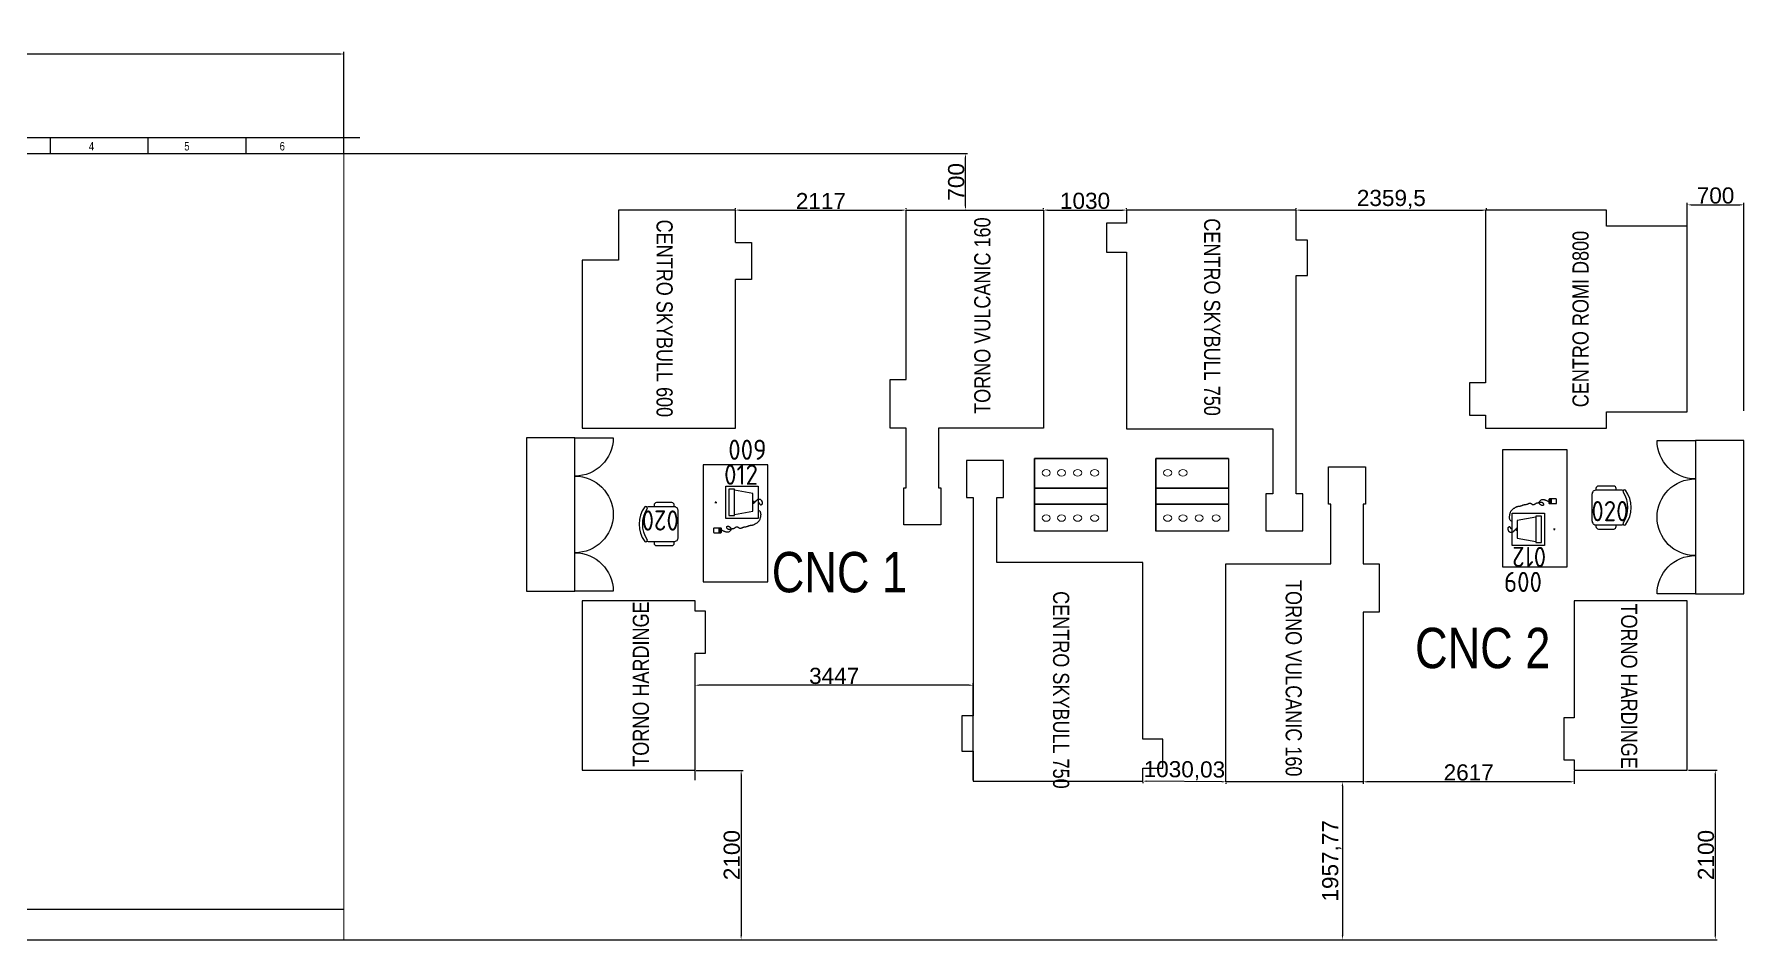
# Model space of a CAD drawing. Header units: millimetres. Extents: x 18768 to 1484868, y -11027 to 520152.
# Drawn here: x 1437741 to 1458923, y 298643 to 309862 of the extents above; entities that cross this region are included whole.
import ezdxf
from ezdxf.enums import TextEntityAlignment as Align

# ---------------------------------------------------------------- set-up
doc = ezdxf.new("R2010")
doc.units = ezdxf.units.MM
for name, color, linetype in [('A Construir', 1, 'Continuous'), ('L025-CONTORNO', 7, 'Continuous'), ('L025-TEXTO', 7, 'Continuous'), ('L035-ARRANJO-ADQUIRIR', 102, 'Continuous'), ('L035-TEXTO', 40, 'Continuous'), ('PAREDES', 7, 'Continuous')]:
    doc.layers.add(name, color=color, linetype=linetype)
doc.styles.add('ISO-CP--25', font='isocp.shx', dxfattribs={"height": 250})
doc.styles.get("Standard").update_dxf_attribs({"font": 'arial.ttf'})
doc.dimstyles.new('Anotativo', dxfattribs={"dimscale": 0, "dimtxt": 2.5, "dimasz": 2.5, "dimexe": 1.25, "dimexo": 0.625, "dimtad": 1, "dimtxsty": 'Standard', "dimcen": 2.5, "dimadec": 0, "dimazin": 0, "dimtfac": 1, "dimtmove": 0, "dimatfit": 3, "dimfxl": 1, "dimarcsym": 0})

# ---------------------------------------------------------------- blocks, each defined once
blk = doc.blocks.new('BL_SENAI_id9320210400')
at = {"layer": 'L035-ARRANJO-ADQUIRIR', "color": 0}
for points in [[(-690, 550, -0.290756), (-310, 550, 0.829608), (-284, 579, 0.333333), (-716, 579, 0.829608), (-690, 550)], [(-717, 464), (-737, 464, 0.414214), (-767, 434), (-767, 244, 0.414214), (-737, 214), (-717, 214)], [(-710, 550, 0.129448), (-717, 523), (-717, 219, 0.414214), (-663, 164), (-338, 164, 0.414214), (-284, 219), (-284, 525, 0.120944), (-290, 550)], [(-284, 214), (-264, 214, 0.414214), (-234, 244), (-234, 434, 0.414214), (-264, 464), (-284, 464)]]:
    blk.add_lwpolyline(points, format="xyb", dxfattribs=at)
at = {"layer": 'L025-TEXTO', "style": 'ISO-CP--25'}
blk.add_attdef('rmp_mt_codmaterial', (15, 15), '', height=40, dxfattribs=at)
at = {"layer": 'L025-TEXTO', "style": 'ISO-CP--25', "flags": 1}
for tag in ['rmp_mt_nomeunid', 'rmp_mt_potencia', 'rmp_mt_cod']:
    blk.add_attdef(tag, (15, 15), '', height=40, dxfattribs=at)
blk = doc.blocks.new('BL_SENAI_id9370710510')
at = {"layer": 'L035-ARRANJO-ADQUIRIR', "color": 0}
for p, q in [((185, 107), (161, 107)), ((173, 95), (173, 119)), ((491, 168), (491, 85)), ((491, 142), (549, 142)), ((491, 141), (549, 141)), ((495, 168), (495, 145)), ((511, 168), (495, 168)), ((495, 145), (511, 145)), ((542, 174), (498, 174)), ((498, 78), (542, 78)), ((511, 145), (511, 168)), ((529, 168), (512, 168)), ((512, 168), (512, 145)), ((512, 145), (529, 145)), ((529, 145), (529, 168)), ((530, 168), (530, 145)), ((546, 168), (530, 168)), ((530, 145), (546, 145)), ((546, 145), (546, 168)), ((549, 85), (549, 168))]:
    blk.add_line(p, q, dxfattribs=at)
for points in [[(173, 581), (172, 586), (170, 590), (168, 593), (165, 596), (162, 598), (160, 599), (158, 600), (156, 602), (154, 603), (153, 604), (152, 606), (152, 607), (152, 609), (151, 610), (151, 611), (150, 612), (149, 613), (148, 614), (146, 615), (145, 616), (143, 617), (141, 618), (139, 620), (138, 622), (136, 624), (135, 627), (134, 630), (133, 633), (133, 637), (133, 640), (133, 644), (133, 647), (134, 650), (134, 653), (135, 656), (137, 658), (138, 661), (140, 663), (142, 665), (144, 667), (146, 668), (148, 670), (151, 671), (153, 672), (156, 673), (158, 674), (160, 675), (162, 676), (164, 676), (166, 677), (168, 678), (170, 678), (172, 679), (174, 679), (175, 679), (177, 680), (179, 680), (180, 680), (182, 680), (183, 680), (185, 680), (187, 680), (189, 679), (190, 679), (192, 678), (194, 678), (195, 677), (197, 676), (199, 675), (200, 674), (201, 672), (203, 671), (204, 670), (205, 669), (205, 667), (206, 666), (206, 665), (206, 664), (206, 663), (206, 662), (205, 660), (205, 659), (204, 658), (203, 658), (201, 657), (200, 656), (199, 655), (197, 654), (196, 653), (194, 653), (193, 652), (191, 651), (190, 650), (189, 649), (187, 648), (186, 647), (185, 645), (184, 644), (183, 642), (182, 640), (181, 637), (179, 635), (176, 632), (173, 629)], [(268, 629), (272, 638), (277, 645), (282, 650), (288, 655), (294, 657), (300, 659), (307, 661), (313, 661), (320, 662), (326, 662), (332, 661), (338, 661), (343, 660), (349, 659), (355, 658), (360, 657), (366, 656), (371, 654), (377, 652), (382, 651), (387, 649), (392, 646), (397, 644), (402, 641), (406, 637), (411, 634), (415, 630), (419, 626), (422, 621), (426, 617), (430, 612), (433, 607), (437, 602), (440, 597), (443, 591), (447, 586), (449, 580), (452, 575), (454, 570), (456, 565), (457, 560), (458, 555), (459, 550), (460, 545), (460, 540), (461, 535), (461, 531), (462, 526), (464, 521), (466, 516), (467, 511), (470, 507), (472, 502), (474, 496), (475, 491), (477, 486), (478, 481), (479, 475), (480, 470), (481, 465), (481, 459), (482, 454), (483, 449), (484, 445), (486, 440), (487, 436), (489, 432), (491, 428), (492, 425), (494, 421), (495, 418), (496, 415), (496, 411), (496, 408), (496, 405), (495, 402), (494, 398), (493, 395), (492, 393), (490, 390), (488, 387), (486, 385), (484, 382), (482, 380), (481, 377), (480, 375), (479, 372), (479, 369), (479, 366), (479, 362), (481, 359), (482, 355), (484, 352), (486, 348), (488, 345), (490, 342), (492, 338), (493, 336), (495, 333), (497, 331), (498, 329), (499, 327), (500, 326), (501, 325), (501, 325), (501, 324), (501, 324), (501, 324), (501, 324), (500, 323), (500, 322), (501, 319), (501, 316), (502, 312), (503, 308), (504, 303), (505, 298), (506, 293), (507, 287), (508, 283), (509, 278), (510, 275), (511, 271), (511, 268), (511, 265), (510, 262), (509, 259), (507, 257), (505, 254), (502, 251), (498, 248), (495, 246), (491, 244), (487, 242), (483, 241), (480, 241), (477, 241), (475, 242), (473, 243), (471, 245), (470, 247), (469, 250), (469, 253), (469, 256), (469, 259), (470, 262), (471, 265), (472, 268), (473, 271), (475, 274), (477, 277), (479, 280), (482, 283), (485, 286), (488, 289), (491, 291), (495, 293), (498, 294), (503, 294), (507, 293), (512, 292), (517, 290), (522, 287), (527, 283), (531, 279), (536, 274), (539, 269), (542, 263), (543, 257), (544, 251), (544, 245), (543, 239), (542, 233), (540, 227), (538, 221), (536, 216), (533, 210), (530, 205), (528, 199), (525, 194), (523, 189), (521, 183), (520, 177), (520, 174)], [(323, 336), (283, 566), (63, 566), (23, 336)]]:
    blk.add_lwpolyline(points, dxfattribs=at)
for points in [[(-27, 229), (-27, 629), (373, 629), (373, 229)], [(162, 566), (184, 566), (184, 581), (162, 581)], [(335, 266), (335, 336), (10, 336), (10, 266)]]:
    blk.add_lwpolyline(points, close=True, dxfattribs=at)
for centre, start, end in [((498, 168), 90, 180), ((498, 85), 180, 270), ((542, 168), 0, 90), ((542, 85), 270, 0)]:
    blk.add_arc(centre, 6.72, start, end, dxfattribs=at)
at = {"layer": 'L025-TEXTO', "style": 'ISO-CP--25'}
blk.add_attdef('rmp_mt_codmaterial', (15, 15), '', height=40, dxfattribs=at)
at = {"layer": 'L025-TEXTO', "style": 'ISO-CP--25', "flags": 1}
for tag in ['rmp_mt_nomeunid', 'rmp_mt_potencia', 'rmp_mt_cod']:
    blk.add_attdef(tag, (15, 15), '', height=40, dxfattribs=at)
blk = doc.blocks.new('BL_SENAI_id9320220810')
at = {"layer": 'L025-CONTORNO', "color": 0}
blk.add_lwpolyline([(-688, 238), (112, 238), (112, 1688), (-688, 1688)], close=True, dxfattribs=at)
at = {"layer": 'L025-TEXTO', "style": 'ISO-CP--25'}
blk.add_attdef('rmp_mt_codmaterial', (15, 15), '', height=40, dxfattribs=at)
at = {"layer": 'L025-TEXTO', "style": 'ISO-CP--25', "flags": 1}
for tag in ['rmp_mt_nomeunid', 'rmp_mt_potencia', 'rmp_mt_cod']:
    blk.add_attdef(tag, (15, 15), '', height=40, dxfattribs=at)
blk = doc.blocks.new('*D780')
at = {"color": 0, "linetype": 'ByBlock', "lineweight": -2, "transparency": 16777216}
for p, q in [((1431213, 308383), (1449305, 308383)), ((1449280, 307733), (1449280, 308333)), ((1448559, 307683), (1449305, 307683))]:
    blk.add_line(p, q, dxfattribs=at)
at = {"color": 0, "linetype": 'ByBlock', "lineweight": 15, "transparency": 16777216}
for points in [[(1449272, 308333), (1449288, 308333), (1449280, 308383)], [(1449272, 307733), (1449288, 307733), (1449280, 307683)]]:
    blk.add_solid(points, dxfattribs=at)
at = {"layer": 'DEFPOINTS', "color": 0, "linetype": 'ByBlock', "lineweight": 15, "transparency": 16777216}
for p in [(1431201, 308383), (1449280, 308383), (1448546, 307683)]:
    blk.add_point(p, dxfattribs=at)
at = {"color": 0, "linetype": 'ByBlock', "lineweight": 15, "transparency": 16777216, "insert": (1449165, 308033), "char_height": 200, "width": 65.36, "attachment_point": 5, "rotation": 90}
blk.add_mtext('700', dxfattribs=at)
blk = doc.blocks.new('*D781')
at = {"color": 0, "linetype": 'ByBlock', "lineweight": -2, "transparency": 16777216}
for p, q in [((1458223, 305195), (1458223, 307773)), ((1458273, 307748), (1458873, 307748)), ((1458923, 305196), (1458923, 307773))]:
    blk.add_line(p, q, dxfattribs=at)
at = {"color": 0, "linetype": 'ByBlock', "lineweight": 15, "transparency": 16777216}
for points in [[(1458273, 307756), (1458273, 307740), (1458223, 307748)], [(1458873, 307756), (1458873, 307740), (1458923, 307748)]]:
    blk.add_solid(points, dxfattribs=at)
at = {"layer": 'DEFPOINTS', "color": 0, "linetype": 'ByBlock', "lineweight": 15, "transparency": 16777216}
for p in [(1458923, 307748), (1458223, 305183), (1458923, 305183)]:
    blk.add_point(p, dxfattribs=at)
at = {"color": 0, "linetype": 'ByBlock', "lineweight": 15, "transparency": 16777216, "insert": (1458573, 307863), "char_height": 200, "attachment_point": 5}
blk.add_mtext('700', dxfattribs=at)
blk = doc.blocks.new('*D782')
at = {"color": 0, "linetype": 'ByBlock', "lineweight": -2, "transparency": 16777216}
for p, q in [((1445942, 300742), (1446525, 300742)), ((1446500, 300692), (1446500, 298693)), ((1428596, 298643), (1446525, 298643))]:
    blk.add_line(p, q, dxfattribs=at)
at = {"color": 0, "linetype": 'ByBlock', "lineweight": 15, "transparency": 16777216}
for points in [[(1446492, 300692), (1446508, 300692), (1446500, 300742)], [(1446492, 298693), (1446508, 298693), (1446500, 298643)]]:
    blk.add_solid(points, dxfattribs=at)
at = {"layer": 'DEFPOINTS', "color": 0, "linetype": 'ByBlock', "lineweight": 15, "transparency": 16777216}
for p in [(1445929, 300742), (1428584, 298643), (1446500, 298643)]:
    blk.add_point(p, dxfattribs=at)
at = {"color": 0, "linetype": 'ByBlock', "lineweight": 15, "transparency": 16777216, "insert": (1446385, 299692), "char_height": 200, "attachment_point": 5, "rotation": 90}
blk.add_mtext('2100', dxfattribs=at)
blk = doc.blocks.new('*D783')
at = {"color": 0, "linetype": 'ByBlock', "lineweight": -2, "transparency": 16777216}
for p, q in [((1458236, 300743), (1458595, 300743)), ((1458570, 300693), (1458570, 298693)), ((1440890, 298643), (1458595, 298643))]:
    blk.add_line(p, q, dxfattribs=at)
at = {"color": 0, "linetype": 'ByBlock', "lineweight": 15, "transparency": 16777216}
for points in [[(1458562, 300693), (1458578, 300693), (1458570, 300743)], [(1458562, 298693), (1458578, 298693), (1458570, 298643)]]:
    blk.add_solid(points, dxfattribs=at)
at = {"layer": 'DEFPOINTS', "color": 0, "linetype": 'ByBlock', "lineweight": 15, "transparency": 16777216}
for p in [(1458223, 300743), (1440878, 298643), (1458570, 298643)]:
    blk.add_point(p, dxfattribs=at)
at = {"color": 0, "linetype": 'ByBlock', "lineweight": 15, "transparency": 16777216, "insert": (1458455, 299693), "char_height": 200, "attachment_point": 5, "rotation": 90}
blk.add_mtext('2100', dxfattribs=at)
blk = doc.blocks.new('*D784')
at = {"layer": 'DEFPOINTS', "color": 0, "linetype": 'ByBlock', "lineweight": 15, "transparency": 16777216}
for p in [(1441578, 309617), (1426484, 308383), (1441578, 308383)]:
    blk.add_point(p, dxfattribs=at)
at = {"layer": 'PAREDES', "color": 0, "linetype": 'ByBlock', "lineweight": -2, "transparency": 16777216}
for p, q in [((1426484, 308395), (1426484, 309642)), ((1426534, 309617), (1441528, 309617)), ((1441578, 308395), (1441578, 309642))]:
    blk.add_line(p, q, dxfattribs=at)
at = {"layer": 'PAREDES', "color": 0, "linetype": 'ByBlock', "lineweight": 15, "transparency": 16777216}
for points in [[(1426534, 309625), (1426534, 309608), (1426484, 309617)], [(1441528, 309625), (1441528, 309608), (1441578, 309617)]]:
    blk.add_solid(points, dxfattribs=at)
at = {"layer": 'PAREDES', "color": 0, "linetype": 'ByBlock', "lineweight": 15, "transparency": 16777216, "insert": (1434031, 309731), "char_height": 200, "attachment_point": 5}
blk.add_mtext('15094', dxfattribs=at)
blk = doc.blocks.new('*D785')
at = {"layer": 'DEFPOINTS', "color": 0, "linetype": 'ByBlock', "lineweight": 15, "transparency": 16777216}
for p in [(1446429, 307683), (1448546, 307683), (1448546, 307683)]:
    blk.add_point(p, dxfattribs=at)
at = {"layer": 'PAREDES', "color": 0, "linetype": 'ByBlock', "lineweight": -2, "transparency": 16777216}
for p, q in [((1446429, 307695), (1446429, 307708)), ((1446479, 307683), (1448496, 307683)), ((1448546, 307695), (1448546, 307708))]:
    blk.add_line(p, q, dxfattribs=at)
at = {"layer": 'PAREDES', "color": 0, "linetype": 'ByBlock', "lineweight": 15, "transparency": 16777216}
for points in [[(1446479, 307691), (1446479, 307674), (1446429, 307683)], [(1448496, 307691), (1448496, 307674), (1448546, 307683)]]:
    blk.add_solid(points, dxfattribs=at)
at = {"layer": 'PAREDES', "color": 0, "linetype": 'ByBlock', "lineweight": 15, "transparency": 16777216, "insert": (1447488, 307795), "char_height": 200, "attachment_point": 5}
blk.add_mtext('2117', dxfattribs=at)
blk = doc.blocks.new('*D786')
at = {"layer": 'DEFPOINTS', "color": 0, "linetype": 'ByBlock', "lineweight": 15, "transparency": 16777216}
for p in [(1450246, 307683), (1451276, 307683), (1451276, 307683)]:
    blk.add_point(p, dxfattribs=at)
at = {"layer": 'PAREDES', "color": 0, "linetype": 'ByBlock', "lineweight": -2, "transparency": 16777216}
for p, q in [((1450246, 307695), (1450246, 307708)), ((1450296, 307683), (1451226, 307683)), ((1451276, 307695), (1451276, 307708))]:
    blk.add_line(p, q, dxfattribs=at)
at = {"layer": 'PAREDES', "color": 0, "linetype": 'ByBlock', "lineweight": 15, "transparency": 16777216}
for points in [[(1450296, 307691), (1450296, 307674), (1450246, 307683)], [(1451226, 307691), (1451226, 307674), (1451276, 307683)]]:
    blk.add_solid(points, dxfattribs=at)
at = {"layer": 'PAREDES', "color": 0, "linetype": 'ByBlock', "lineweight": 15, "transparency": 16777216, "insert": (1450761, 307797), "char_height": 200, "attachment_point": 5}
blk.add_mtext('1030', dxfattribs=at)
blk = doc.blocks.new('*D787')
at = {"layer": 'DEFPOINTS', "color": 0, "linetype": 'ByBlock', "lineweight": 15, "transparency": 16777216}
for p in [(1453376, 307683), (1455736, 307683), (1455736, 307683)]:
    blk.add_point(p, dxfattribs=at)
at = {"layer": 'PAREDES', "color": 0, "linetype": 'ByBlock', "lineweight": -2, "transparency": 16777216}
for p, q in [((1453376, 307695), (1453376, 307708)), ((1453426, 307683), (1455686, 307683)), ((1455736, 307695), (1455736, 307708))]:
    blk.add_line(p, q, dxfattribs=at)
at = {"layer": 'PAREDES', "color": 0, "linetype": 'ByBlock', "lineweight": 15, "transparency": 16777216}
for points in [[(1453426, 307691), (1453426, 307674), (1453376, 307683)], [(1455686, 307691), (1455686, 307674), (1455736, 307683)]]:
    blk.add_solid(points, dxfattribs=at)
at = {"layer": 'PAREDES', "color": 0, "linetype": 'ByBlock', "lineweight": 15, "transparency": 16777216, "insert": (1454556, 307815), "char_height": 200, "attachment_point": 5}
blk.add_mtext('2359,5', dxfattribs=at)
blk = doc.blocks.new('*D788')
at = {"layer": 'DEFPOINTS', "color": 0, "linetype": 'ByBlock', "lineweight": 15, "transparency": 16777216}
for p in [(1454206, 300743), (1454206, 300600), (1456823, 300743)]:
    blk.add_point(p, dxfattribs=at)
at = {"layer": 'PAREDES', "color": 0, "linetype": 'ByBlock', "lineweight": -2, "transparency": 16777216}
for p, q in [((1454206, 300730), (1454206, 300575)), ((1456773, 300600), (1454256, 300600)), ((1456823, 300730), (1456823, 300575))]:
    blk.add_line(p, q, dxfattribs=at)
at = {"layer": 'PAREDES', "color": 0, "linetype": 'ByBlock', "lineweight": 15, "transparency": 16777216}
for points in [[(1454256, 300609), (1454256, 300592), (1454206, 300600)], [(1456773, 300609), (1456773, 300592), (1456823, 300600)]]:
    blk.add_solid(points, dxfattribs=at)
at = {"layer": 'PAREDES', "color": 0, "linetype": 'ByBlock', "lineweight": 15, "transparency": 16777216, "insert": (1455515, 300715), "char_height": 200, "attachment_point": 5}
blk.add_mtext('2617', dxfattribs=at)
blk = doc.blocks.new('*D789')
at = {"layer": 'DEFPOINTS', "color": 0, "linetype": 'ByBlock', "lineweight": 15, "transparency": 16777216}
for p in [(1451476, 300608), (1451476, 300608), (1452506, 300600)]:
    blk.add_point(p, dxfattribs=at)
at = {"layer": 'PAREDES', "color": 0, "linetype": 'ByBlock', "lineweight": -2, "transparency": 16777216}
for p, q in [((1451476, 300595), (1451476, 300583)), ((1452456, 300601), (1451526, 300607)), ((1452506, 300588), (1452506, 300575))]:
    blk.add_line(p, q, dxfattribs=at)
at = {"layer": 'PAREDES', "color": 0, "linetype": 'ByBlock', "lineweight": 15, "transparency": 16777216}
for points in [[(1451526, 300616), (1451526, 300599), (1451476, 300608)], [(1452456, 300609), (1452456, 300592), (1452506, 300600)]]:
    blk.add_solid(points, dxfattribs=at)
at = {"layer": 'PAREDES', "color": 0, "linetype": 'ByBlock', "lineweight": 15, "transparency": 16777216, "insert": (1451992, 300737), "char_height": 200, "attachment_point": 5, "rotation": 359.5924}
blk.add_mtext('1030,03', dxfattribs=at)
blk = doc.blocks.new('*D790')
at = {"layer": 'DEFPOINTS', "color": 0, "linetype": 'ByBlock', "lineweight": 15, "transparency": 16777216}
for p in [(1445929, 301797), (1445929, 300608), (1449376, 300608)]:
    blk.add_point(p, dxfattribs=at)
at = {"layer": 'PAREDES', "color": 0, "linetype": 'ByBlock', "lineweight": -2, "transparency": 16777216}
for p, q in [((1445929, 300620), (1445929, 301822)), ((1449326, 301797), (1445979, 301797)), ((1449376, 300620), (1449376, 301822))]:
    blk.add_line(p, q, dxfattribs=at)
at = {"layer": 'PAREDES', "color": 0, "linetype": 'ByBlock', "lineweight": 15, "transparency": 16777216}
for points in [[(1445979, 301805), (1445979, 301788), (1445929, 301797)], [(1449326, 301805), (1449326, 301788), (1449376, 301797)]]:
    blk.add_solid(points, dxfattribs=at)
at = {"layer": 'PAREDES', "color": 0, "linetype": 'ByBlock', "lineweight": 15, "transparency": 16777216, "insert": (1447653, 301911), "char_height": 200, "attachment_point": 5}
blk.add_mtext('3447', dxfattribs=at)
blk = doc.blocks.new('*D791')
at = {"layer": 'DEFPOINTS', "color": 0, "linetype": 'ByBlock', "lineweight": 15, "transparency": 16777216}
for p in [(1454206, 300600), (1436861, 298643), (1453950, 298643)]:
    blk.add_point(p, dxfattribs=at)
at = {"layer": 'PAREDES', "color": 0, "linetype": 'ByBlock', "lineweight": -2, "transparency": 16777216}
for p, q in [((1454194, 300600), (1453925, 300600)), ((1453950, 300550), (1453950, 298693)), ((1436873, 298643), (1453975, 298643))]:
    blk.add_line(p, q, dxfattribs=at)
at = {"layer": 'PAREDES', "color": 0, "linetype": 'ByBlock', "lineweight": 15, "transparency": 16777216}
for points in [[(1453942, 300550), (1453958, 300550), (1453950, 300600)], [(1453942, 298693), (1453958, 298693), (1453950, 298643)]]:
    blk.add_solid(points, dxfattribs=at)
at = {"layer": 'PAREDES', "color": 0, "linetype": 'ByBlock', "lineweight": 15, "transparency": 16777216, "insert": (1453817, 299621), "char_height": 200, "attachment_point": 5, "rotation": 90}
blk.add_mtext('1957,77', dxfattribs=at)

msp = doc.modelspace()

# ---------------------------------------------------------------- linework, layer by layer
at = {"color": 1}
for p, q in [((1437941.794, 308382.502), (1437941.794, 308582.502)), ((1437941.794, 308382.502), (1437941.794, 308582.502)), ((1437941.794, 308382.502), (1437941.794, 308582.502)), ((1439153.794, 308382.502), (1439153.794, 308582.502)), ((1440365.794, 308382.502), (1440365.794, 308582.502)), ((1441577.794, 308382.502), (1441577.794, 308582.502))]:
    msp.add_line(p, q, dxfattribs=at)
for p, q in [((1451035.442, 304603.649), (1451035.442, 303703.649)), ((1452539.98, 304603.649), (1452539.98, 303703.649)), ((1451035.442, 303703.649), (1450133.901, 303703.649)), ((1452539.98, 303703.649), (1451638.439, 303703.649)), ((1423737.609, 298642.502), (1441577.794, 298642.502))]:
    msp.add_line(p, q)
for points in [[(1446429.278, 307282.502), (1446429.278, 307682.502), (1444979.278, 307682.502), (1444979.278, 307062.502), (1444529.278, 307062.502), (1444529.278, 304982.502), (1446429.278, 304982.502), (1446429.278, 306822.502)], [(1446429.278, 307282.502), (1446629.278, 307282.502), (1446629.278, 306822.502), (1446429.278, 306822.502)]]:
    msp.add_lwpolyline(points)
for points in [[(1448546.277, 304242.502), (1448546.277, 304982.502), (1448346.277, 304982.502), (1448346.277, 305582.502), (1448546.277, 305582.502), (1448546.277, 307682.502), (1450246.277, 307682.502), (1450246.277, 304982.502), (1448946.277, 304982.502), (1448946.277, 304242.502), (1448976.277, 304242.502), (1448976.277, 303782.502), (1448516.277, 303782.502), (1448516.277, 304242.502)], [(1451276.277, 307522.502), (1451026.277, 307522.502), (1451026.277, 307162.502), (1451276.277, 307162.502), (1451276.277, 304972.502), (1453086.277, 304972.502), (1453086.277, 304167.596), (1453001.277, 304167.596), (1453001.277, 303707.596), (1453461.277, 303707.596), (1453461.277, 304167.596), (1453376.277, 304167.596), (1453376.277, 304972.502), (1453376.277, 306872.502), (1453516.277, 306872.502), (1453516.277, 307312.502), (1453376.277, 307312.502), (1453376.277, 307682.502), (1451276.277, 307682.502)], [(1455523.278, 305542.502), (1455523.278, 305142.502), (1455723.278, 305142.502), (1455723.278, 304982.502), (1457223.278, 304982.502), (1457223.278, 305182.502), (1458223.278, 305182.502), (1458223.278, 307482.502), (1457223.278, 307482.502), (1457223.278, 307682.502), (1455723.278, 307682.502), (1455723.278, 305542.502)], [(1443839.98, 304862.502), (1443839.98, 302962.502), (1444439.98, 302962.502), (1444439.98, 304862.502)], [(1458923.278, 302927.902), (1458923.278, 304827.902), (1458323.278, 304827.902), (1458323.278, 302927.902)], [(1450133.901, 304603.649), (1450133.901, 304603.649), (1450133.901, 303703.649), (1450133.901, 303703.649)], [(1450135.442, 304603.649), (1451035.442, 304603.649), (1451035.442, 304603.649), (1450135.442, 304603.649)], [(1451638.439, 304603.649), (1451638.439, 304603.649), (1451638.439, 303703.649), (1451638.439, 303703.649)], [(1451639.98, 304603.649), (1452539.98, 304603.649), (1452539.98, 304603.649), (1451639.98, 304603.649)], [(1451476.277, 300767.596), (1451726.277, 300767.596), (1451726.277, 301127.596), (1451476.277, 301127.596), (1451476.277, 303317.596), (1449666.277, 303317.596), (1449666.277, 304122.502), (1449751.277, 304122.502), (1449751.277, 304582.502), (1449291.277, 304582.502), (1449291.277, 304122.502), (1449376.277, 304122.502), (1449376.277, 303317.596), (1449376.277, 301417.596), (1449236.277, 301417.596), (1449236.277, 300977.596), (1449376.277, 300977.596), (1449376.277, 300607.596), (1451476.277, 300607.596)], [(1454206.277, 304040.268), (1454206.277, 303300.268), (1454406.277, 303300.268), (1454406.277, 302700.268), (1454206.277, 302700.268), (1454206.277, 300600.268), (1452506.277, 300600.268), (1452506.277, 303300.268), (1453806.277, 303300.268), (1453806.277, 304040.268), (1453776.277, 304040.268), (1453776.277, 304500.268), (1454236.277, 304500.268), (1454236.277, 304040.268)], [(1450135.442, 304237.902), (1451035.442, 304237.902), (1451035.442, 304237.902), (1450135.442, 304237.902)], [(1451639.98, 304237.902), (1452539.98, 304237.902), (1452539.98, 304237.902), (1451639.98, 304237.902)], [(1450135.442, 304037.902), (1451035.442, 304037.902), (1451035.442, 304037.902), (1450135.442, 304037.902)], [(1451639.98, 304037.902), (1452539.98, 304037.902), (1452539.98, 304037.902), (1451639.98, 304037.902)], [(1445929.278, 302192.498), (1446059.278, 302192.498), (1446059.278, 302712.498), (1445929.278, 302712.498), (1445929.278, 302842.498), (1444529.278, 302842.498), (1444529.278, 300742.498), (1445929.278, 300742.498)], [(1456823.278, 301392.502), (1456693.278, 301392.502), (1456693.278, 300872.502), (1456823.278, 300872.502), (1456823.278, 300742.502), (1458223.278, 300742.502), (1458223.278, 302842.502), (1456823.278, 302842.502)]]:
    msp.add_lwpolyline(points, close=True)
at = {"color": 2}
for points in [[(1444439.98, 304862.502), (1444914.98, 304862.502, -0.414213562), (1444439.98, 304387.502, -0.414213562), (1444914.98, 303912.502, -0.414213562), (1444439.98, 303437.502, -0.414213562), (1444914.98, 302962.502), (1444439.98, 302962.502)], [(1458323.278, 302927.902), (1457848.278, 302927.902, -0.414213562), (1458323.278, 303402.902, -0.414213562), (1457848.278, 303877.902, -0.414213562), (1458323.278, 304352.902, -0.414213562), (1457848.278, 304827.902), (1458323.278, 304827.902)]]:
    msp.add_lwpolyline(points, format="xyb", dxfattribs=at)
at = {"linetype": 'ByBlock', "lineweight": 15}
for centre in [(1450279.98, 304427.902), (1450469.98, 304427.902), (1450669.98, 304427.902), (1450879.98, 304427.902), (1451784.519, 304427.902), (1451974.519, 304427.902), (1450279.98, 303867.902), (1450469.98, 303867.902), (1450669.98, 303867.902), (1450879.98, 303867.902), (1451784.519, 303867.902), (1451974.519, 303867.902), (1452174.519, 303867.902), (1452384.519, 303867.902)]:
    msp.add_ellipse(centre, major_axis=(50, 0), ratio=0.8, dxfattribs=at)
at = {"layer": 'A Construir', "linetype": 'ByBlock', "lineweight": 15}
msp.add_line((1441577.794, 308382.502), (1441577.794, 298642.502), dxfattribs=at)
at = {"layer": 'PAREDES'}
for p, q in [((1418957.794, 308582.502), (1441777.794, 308582.502)), ((1386380.944, 299022.502), (1441577.794, 299022.502))]:
    msp.add_line(p, q, dxfattribs=at)

# ---------------------------------------------------------------- block references
at = {"layer": 'L035-ARRANJO-ADQUIRIR'}
ref = msp.add_blockref('BL_SENAI_id9320220810', (1446141.805, 304766.069), dxfattribs=dict(at, rotation=180.0000000000881))
ref.add_attrib('rmp_mt_codmaterial', '009', dxfattribs={"layer": 'L025-TEXTO', "height": 250, "style": 'ISO-CP--25'}).set_placement((1446577.236, 304588.923), align=Align.CENTER)
ref = msp.add_blockref('BL_SENAI_id9320220810', (1456621.453, 303024.335), dxfattribs=at)
ref.add_attrib('rmp_mt_codmaterial', '009', dxfattribs={"layer": 'L025-TEXTO', "height": 250, "rotation": 180, "style": 'ISO-CP--25'}).set_placement((1456186.022, 303201.481), align=Align.CENTER)
ref = msp.add_blockref('BL_SENAI_id9370710510', (1446080.837, 304235.266), dxfattribs=dict(at, rotation=270.00000000005))
ref.add_attrib('rmp_mt_codmaterial', '012', dxfattribs={"layer": 'L025-TEXTO', "height": 250, "style": 'ISO-CP--25'}).set_placement((1446498.714, 304404.848), align=Align.MIDDLE)
ref = msp.add_blockref('BL_SENAI_id9320210400', (1456877.43, 303497.757), dxfattribs=dict(at, rotation=270))
ref.add_attrib('rmp_mt_codmaterial', '020', dxfattribs={"layer": 'L025-TEXTO', "height": 250, "style": 'ISO-CP--25'}).set_placement((1457264.993, 303953.187), align=Align.MIDDLE)
ref = msp.add_blockref('BL_SENAI_id9320210400', (1445885.828, 304292.647), dxfattribs=dict(at, rotation=89.99999999999999))
ref.add_attrib('rmp_mt_codmaterial', '020', dxfattribs={"layer": 'L025-TEXTO', "height": 250, "rotation": 180, "style": 'ISO-CP--25'}).set_placement((1445498.265, 303837.217), align=Align.MIDDLE)
ref = msp.add_blockref('BL_SENAI_id9370710510', (1456682.422, 303555.138), dxfattribs=dict(at, rotation=90.00000000005004))
ref.add_attrib('rmp_mt_codmaterial', '012', dxfattribs={"layer": 'L025-TEXTO', "height": 250, "rotation": 180, "style": 'ISO-CP--25'}).set_placement((1456264.544, 303385.555), align=Align.MIDDLE)

# ---------------------------------------------------------------- texts
at = {"layer": 'L035-TEXTO', "width": 0.8}
for s, p in [('4', (1438418.321, 308421.786)), ('4', (1438418.321, 308421.786)), ('5', (1439600.321, 308421.786)), ('5', (1439600.321, 308421.786)), ('6', (1440782.321, 308421.786))]:
    msp.add_text(s, height=105, dxfattribs=at).set_placement(p)
at = {"layer": 'L035-TEXTO', "color": 5, "width": 0.8}
for s, rotation, p in [('TORNO VULCANIC 160', 90, (1449588.344, 305158.753)), ('CENTRO SKYBULL 750', 270, (1452235.933, 307581.143)), ('CENTRO SKYBULL 600', 270, (1445451.682, 307565.09)), ('CENTRO ROMI D800', 90, (1457000.403, 305240.401)), ('CENTRO SKYBULL 750', 270, (1450364.682, 302962.018)), ('TORNO VULCANIC 160', 270, (1453246.775, 303100.519)), ('TORNO HARDINGE', 90, (1445357.237, 300786.301)), ('TORNO HARDINGE', 270, (1457403.067, 302809.705))]:
    msp.add_text(s, height=200, rotation=rotation, dxfattribs=at).set_placement(p)
for s, p in [('CNC 1', (1446879.893, 302947.461)), ('CNC 2', (1454849.98, 302007.902))]:
    msp.add_text(s, height=500, dxfattribs=at).set_placement(p)

# ---------------------------------------------------------------- dimensions: what is measured, and where the dimension line sits
at = {"linetype": 'ByBlock', "lineweight": 15}
for base, p1, p2, picture, middle in [((1449279.98, 308382.502), (1448546.277, 307682.502), (1431200.794, 308382.502), '*D780', (1449165.366, 308032.502)), ((1446499.98, 298642.502), (1445929.278, 300742.498), (1428583.794, 298642.502), '*D782', (1446385.366, 299692.5)), ((1458569.98, 298642.502), (1458223.278, 300742.502), (1440877.794, 298642.502), '*D783', (1458455.366, 299692.502))]:
    dim = msp.add_linear_dim(base=base, p1=p1, p2=p2, angle=90, dimstyle='Anotativo', override={"dimtxt": 10}, dxfattribs=at)
    dim.commit()
    dim.dimension.update_dxf_attribs({"geometry": picture, "text_midpoint": middle})
dim = msp.add_linear_dim(base=(1458923.278, 307747.902), p1=(1458223.278, 305182.502), p2=(1458923.278, 305183.112), dimstyle='Anotativo', override={"dimtxt": 10}, dxfattribs=at)
dim.commit()
dim.dimension.update_dxf_attribs({"geometry": '*D781', "text_midpoint": (1458573.278, 307862.517)})
at = {"layer": 'PAREDES', "linetype": 'ByBlock', "lineweight": 15}
for base, p1, p2, picture, middle in [((1441577.794, 309616.507), (1426483.794, 308382.502), (1441577.794, 308382.502), '*D784', (1434030.794, 309731.121)), ((1448546.277, 307682.502), (1446429.278, 307682.502), (1448546.277, 307682.502), '*D785', (1447487.778, 307795.411)), ((1451276.277, 307682.502), (1450246.277, 307682.502), (1451276.277, 307682.502), '*D786', (1450761.277, 307797.184)), ((1455735.778, 307682.502), (1453376.277, 307682.502), (1455735.778, 307682.502), '*D787', (1454556.028, 307815.193)), ((1445929.278, 301796.507), (1449376.277, 300607.596), (1445929.278, 300607.596), '*D790', (1447652.778, 301911.19)), ((1454206.277, 300600.268), (1456823.278, 300742.502), (1454206.277, 300742.502), '*D788', (1455514.778, 300714.883))]:
    dim = msp.add_linear_dim(base=base, p1=p1, p2=p2, dimstyle='Anotativo', override={"dimtxt": 10}, dxfattribs=at)
    dim.commit()
    dim.dimension.update_dxf_attribs({"geometry": picture, "text_midpoint": middle})
dim = msp.add_aligned_dim(p1=(1452506.277, 300600.268), p2=(1451476.277, 300607.596), distance=0, dimstyle='Anotativo', override={"dimtxt": 10}, dxfattribs=at)
dim.commit()
dim.dimension.update_dxf_attribs({"geometry": '*D789', "text_midpoint": (1451992.221, 300736.62)})
dim = msp.add_linear_dim(base=(1453949.98, 298642.502), p1=(1454206.277, 300600.268), p2=(1436860.794, 298642.502), angle=90, dimstyle='Anotativo', override={"dimtxt": 10}, dxfattribs=at)
dim.commit()
dim.dimension.update_dxf_attribs({"geometry": '*D791', "text_midpoint": (1453817.289, 299621.385)})

doc.saveas('drawing.dxf')
